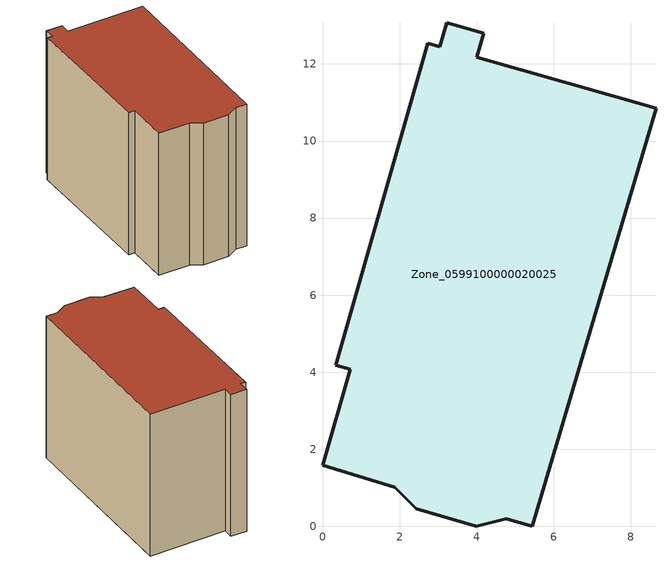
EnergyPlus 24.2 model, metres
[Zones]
Zone_0599100000020025
 floor ground (C_G): 4.01,12.18 8.66,10.85 5.44,0 4.77,0.19 3.99,0 2.43,0.45 1.87,1.01 0,1.58 0.72,4.07 0.34,4.18 2.73,12.54 3.05,12.45 3.22,13.07 4.19,12.79 z0
 wall outside (C_F): 0.72,4.07 0,1.58 1.87,1.01 2.43,0.45 3.99,0 4.77,0.19 5.44,0 8.66,10.85 4.01,12.18 4.19,12.79 3.22,13.07 3.05,12.45 2.73,12.54 0.34,4.18 0.72,4.07 z0:9.45
 roof outside (C_R): 2.73,12.54 0.34,4.18 0.72,4.07 0,1.58 1.87,1.01 2.43,0.45 3.99,0 4.77,0.19 5.44,0 8.66,10.85 4.01,12.18 4.19,12.79 3.22,13.07 3.05,12.45 z9.45
[BUILDING]
Pand.0599100000020025: North Axis=0; Terrain=City; Loads Convergence Tolerance Value=0.04; Temperature Convergence Tolerance Value=0.4; Solar Distribution=FullExterior; Maximum Number of Warmup Days=25; Minimum Number of Warmup Days=1
[Site:Location]
Rotterdam.The.Hague.AP_ZH_NLD Design_Conditions: Latitude=51.96; Longitude=4.45; Time Zone=1; Elevation=-4.5
[SITE:GROUNDTEMPERATURE:BUILDINGSURFACE]
18, 18, 18, 18, 18, 18, 18, 18, 18, 18, 18, 18
[MATERIAL] Thermal Absorptance=0.9; Solar Absorptance=0.7; Visible Absorptance=0.7
Name | Roughness | Thickness | Conductivity | Density | Specific Heat
G.TC.1946 | MediumSmooth | 0.15 | 1 | 540 | 1210
F.TC.1946 | Rough | 0.3 | 0.857143 | 1920 | 840
R.TC.1946 | MediumRough | 0.2 | 0.909091 | 1500 | 1000
[CONSTRUCTION]
C_G: G.TC.1946
C_F: F.TC.1946
C_R: R.TC.1946
[ZONE]
Zone_0599100000020025: Type=1; Multiplier=1; Ceiling Height=Autocalculate; Volume=Autocalculate; Floor Area=autocalculate; Part of Total Floor Area=Yes
[ZONEINFILTRATION:DESIGNFLOWRATE]
Infil_Zone_0599100000020025: Zone or ZoneList or Space or SpaceList=Zone_0599100000020025; Schedule=AlwaysOn; Design Flow Rate Calculation Method=Flow/Area; Flow Rate per Floor Area=0.003; Constant Term Coefficient=1; Temperature Term Coefficient=0; Velocity Term Coefficient=0; Velocity Squared Term Coefficient=0
[HVACTEMPLATE:ZONE:IDEALLOADSAIRSYSTEM]
Zone_0599100000020025: Maximum Heating Supply Air Temperature=50; Minimum Cooling Supply Air Temperature=13; Maximum Heating Supply Air Humidity Ratio=0.0156; Minimum Cooling Supply Air Humidity Ratio=0.0077; Heating Limit=NoLimit; Cooling Limit=NoLimit; Dehumidification Control Type=ConstantSensibleHeatRatio; Cooling Sensible Heat Ratio=0.7; Dehumidification Setpoint=60; Humidification Control Type=None; Humidification Setpoint=30; Outdoor Air Method=None; Outdoor Air Flow Rate per Person=0.00944; Outdoor Air Flow Rate per Zone Floor Area=0; Outdoor Air Flow Rate per Zone=0; Demand Controlled Ventilation Type=None; Outdoor Air Economizer Type=NoEconomizer; Heat Recovery Type=None; Sensible Heat Recovery Effectiveness=0.7; Latent Heat Recovery Effectiveness=0.65
[ZONECONTROL:THERMOSTAT]
ThermostatControl_Zone_0599100000020025: Zone or ZoneList=Zone_0599100000020025; Control Type Schedule=DualSetpointControlType; Control 1=Thermostat_Zone_0599100000020025; Temperature Difference Between Cutout And Setpoint=0
[THERMOSTATSETPOINT:DUALSETPOINT]
Thermostat_Zone_0599100000020025: Heating Setpoint Temperature Schedule=HeatingSetpoint_Zone_0599100000020025; Cooling Setpoint Temperature Schedule=CoolingSetpoint_Zone_0599100000020025
[SCHEDULE:COMPACT]
HeatingSetpoint_Zone_0599100000020025: Through: 12/31, For: AllDays, Until: 24:00, 21
CoolingSetpoint_Zone_0599100000020025: Through: 12/31, For: AllDays, Until: 24:00, 24
DualSetpointControlType: Through: 12/31, For: AllDays, Until: 24:00, 4
AlwaysOn: Through: 12/31, For: AllDays, Until: 24:00, 1
